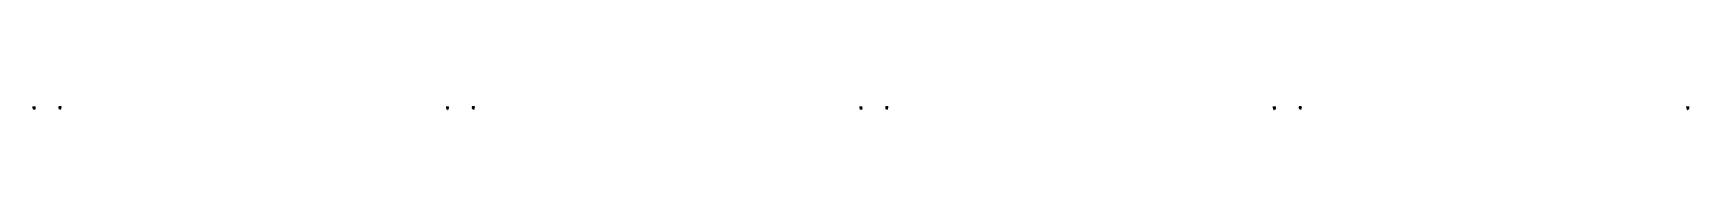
# Model space of a CAD drawing. Header units: millimetres. Extents: x 300333 to 474890, y -562303 to 3203267.
# Drawn here: x 311402 to 316208, y 3203259 to 3203267 of the extents above; entities that cross this region are included whole.
import ezdxf

# ---------------------------------------------------------------- set-up
doc = ezdxf.new("R2010")
doc.units = ezdxf.units.MM
doc.header["$LTSCALE"] = 1000
doc.header["$MEASUREMENT"] = 0
doc.layers.add('上半部分171221拼合$0$上半部分$0$NJ-AB_T6 Skin-Level Roof$0$Seal-EFC', color=8, linetype='Continuous')
pattern_1 = [(0, (0, 0), (3.2385, 1.524), [0.762, -0.635, 0.889, -0.381, 1.143, -0.508]), (0, (0.762, 0.0635), (3.2385, 1.524), [0.635, -2.413, 0.508, -0.762]), (0, (2.286, -0.0953), (3.2385, 1.524), [0.381, -3.937]), (90, (0, 0), (-1.0795, 1.524), [1.4605, -4.6355]), (90, (0.762, -3e-16), (-1.0795, 1.524), [1.42875, -4.66725]), (90, (1.397, -6e-16), (-1.0795, 1.524), [1.3335, -4.7625]), (90, (2.286, -0.0953), (-1.0795, 1.524), [1.4605, -4.6355]), (90, (2.667, -0.0953), (-1.0795, 1.524), [1.4605, -4.6355]), (90, (3.81, -2e-15), (-1.0795, 1.524), [1.397, -4.699])]

msp = doc.modelspace()

# ---------------------------------------------------------------- hatches: boundary and pattern name
at = {"layer": '上半部分171221拼合$0$上半部分$0$NJ-AB_T6 Skin-Level Roof$0$Seal-EFC'}
h = msp.add_hatch(dxfattribs=at)
h.set_pattern_fill('AR-RSHKE', color=8, scale=0.005, style=0)
h.set_pattern_definition(pattern_1)
edge = h.paths.add_edge_path()
edge.add_line((311402.8, 3203267), (311408.1, 3203267))
edge.add_line((311408.1, 3203267), (311402.8, 3203267))
edge.add_arc((311402.8, 3203266.6), 0.4, 90, 191.2487)
edge.add_line((311402.4, 3203266.5), (311403.9, 3203259.3))
edge.add_arc((311404.3, 3203259.4), 0.4, 191.2487, 270)
edge.add_line((311404.3, 3203259), (311404.8, 3203259))
edge.add_arc((311404.8, 3203259.4), 0.4, 270, 360)
edge.add_line((311405.2, 3203259.4), (311405.2, 3203260.9))
edge.add_arc((311405, 3203260.9), 0.2, 360, 450)
edge.add_line((311405, 3203261.1), (311404.6, 3203261.1))
edge.add_arc((311404.6, 3203261.3), 0.2, 180, 270, ccw=False)
edge.add_line((311404.4, 3203261.3), (311404.4, 3203261.9))
edge.add_arc((311404.6, 3203261.9), 0.2, 90, 180, ccw=False)
edge.add_line((311404.6, 3203262.1), (311405, 3203262.1))
edge.add_arc((311405, 3203262.3), 0.2, 270, 360)
edge.add_line((311405.2, 3203262.3), (311405.2, 3203262.9))
edge.add_arc((311405.4, 3203262.9), 0.2, 90, 180, ccw=False)
edge.add_line((311405.4, 3203263.1), (311406.8, 3203263.1))
edge.add_arc((311406.8, 3203262.9), 0.2, 0, 90, ccw=False)
edge.add_line((311407, 3203262.9), (311407, 3203262.3))
edge.add_arc((311407.2, 3203262.3), 0.2, 180, 270)
edge.add_line((311407.2, 3203262.1), (311407.5, 3203262.1))
edge.add_arc((311407.5, 3203261.9), 0.2, 0, 90, ccw=False)
edge.add_line((311407.7, 3203261.9), (311407.7, 3203261.3))
edge.add_arc((311407.5, 3203261.3), 0.2, 270, 360, ccw=False)
edge.add_line((311407.5, 3203261.1), (311407.2, 3203261.1))
edge.add_arc((311407.2, 3203260.9), 0.2, 90, 180)
edge.add_line((311407, 3203260.9), (311407, 3203260.8))
edge.add_arc((311407.4, 3203260.8), 0.4, 180, 270)
edge.add_line((311407.4, 3203260.4), (311408.1, 3203260.4))
edge.add_arc((311408.1, 3203260.8), 0.4, 270, 360)
edge.add_line((311408.5, 3203260.8), (311408.5, 3203266.6))
edge.add_arc((311408.1, 3203266.6), 0.4, 360, 450)
h = msp.add_hatch(dxfattribs=at)
h.set_pattern_fill('AR-RSHKE', color=8, scale=0.005, angle=180, style=0)
h.set_pattern_definition([(180, (311442.7511, 3203290.9866), (-3.2385, -1.524), [0.762, -0.635, 0.889, -0.381, 1.143, -0.508]), (180, (311441.9891, 3203290.9231), (-3.2385, -1.524), [0.635, -2.413, 0.508, -0.762]), (180, (311440.4651, 3203291.0819), (-3.2385, -1.524), [0.381, -3.937]), (270, (311442.7511, 3203290.9866), (1.0795, -1.524), [1.4605, -4.6355]), (270, (311441.9891, 3203290.9866), (1.0795, -1.524), [1.42875, -4.66725]), (270, (311441.3541, 3203290.9866), (1.0795, -1.524), [1.3335, -4.7625]), (270, (311440.4651, 3203291.0819), (1.0795, -1.524), [1.4605, -4.6355]), (270, (311440.0841, 3203291.0819), (1.0795, -1.524), [1.4605, -4.6355]), (270, (311438.9411, 3203290.9866), (1.0795, -1.524), [1.397, -4.699])])
edge = h.paths.add_edge_path()
edge.add_line((311482.7, 3203267), (311477.5, 3203267))
edge.add_line((311477.5, 3203267), (311482.7, 3203267))
edge.add_arc((311482.7, 3203266.6), 0.4, 348.7513, 450, ccw=False)
edge.add_line((311483.1, 3203266.5), (311481.6, 3203259.3))
edge.add_arc((311481.2, 3203259.4), 0.4, 270, 348.7513, ccw=False)
edge.add_line((311481.2, 3203259), (311480.8, 3203259))
edge.add_arc((311480.8, 3203259.4), 0.4, 180, 270, ccw=False)
edge.add_line((311480.4, 3203259.4), (311480.4, 3203260.9))
edge.add_arc((311480.6, 3203260.9), 0.2, 90, 180, ccw=False)
edge.add_line((311480.6, 3203261.1), (311480.9, 3203261.1))
edge.add_arc((311480.9, 3203261.3), 0.2, 270, 360)
edge.add_line((311481.1, 3203261.3), (311481.1, 3203261.9))
edge.add_arc((311480.9, 3203261.9), 0.2, 360, 450)
edge.add_line((311480.9, 3203262.1), (311480.6, 3203262.1))
edge.add_arc((311480.6, 3203262.3), 0.2, 180, 270, ccw=False)
edge.add_line((311480.4, 3203262.3), (311480.4, 3203262.9))
edge.add_arc((311480.2, 3203262.9), 0.2, 360, 450)
edge.add_line((311480.2, 3203263.1), (311478.8, 3203263.1))
edge.add_arc((311478.8, 3203262.9), 0.2, 450, 540)
edge.add_line((311478.6, 3203262.9), (311478.6, 3203262.3))
edge.add_arc((311478.4, 3203262.3), 0.2, 270, 360, ccw=False)
edge.add_line((311478.4, 3203262.1), (311478, 3203262.1))
edge.add_arc((311478, 3203261.9), 0.2, 450, 540)
edge.add_line((311477.8, 3203261.9), (311477.8, 3203261.3))
edge.add_arc((311478, 3203261.3), 0.2, 180, 270)
edge.add_line((311478, 3203261.1), (311478.4, 3203261.1))
edge.add_arc((311478.4, 3203260.9), 0.2, 360, 450, ccw=False)
edge.add_line((311478.6, 3203260.9), (311478.6, 3203260.8))
edge.add_arc((311478.2, 3203260.8), 0.4, 270, 360, ccw=False)
edge.add_line((311478.2, 3203260.4), (311477.5, 3203260.4))
edge.add_arc((311477.5, 3203260.8), 0.4, 180, 270, ccw=False)
edge.add_line((311477.1, 3203260.8), (311477.1, 3203266.6))
edge.add_arc((311477.5, 3203266.6), 0.4, 90, 180, ccw=False)
h = msp.add_hatch(dxfattribs=at)
h.set_pattern_fill('AR-RSHKE', color=8, scale=0.005, style=0)
h.set_pattern_definition(pattern_1)
edge = h.paths.add_edge_path()
edge.add_line((312602.8, 3203267), (312608.1, 3203267))
edge.add_line((312608.1, 3203267), (312602.8, 3203267))
edge.add_arc((312602.8, 3203266.6), 0.4, 90, 191.2487)
edge.add_line((312602.4, 3203266.5), (312603.9, 3203259.3))
edge.add_arc((312604.3, 3203259.4), 0.4, 191.2487, 270)
edge.add_line((312604.3, 3203259), (312604.8, 3203259))
edge.add_arc((312604.8, 3203259.4), 0.4, 270, 360)
edge.add_line((312605.2, 3203259.4), (312605.2, 3203260.9))
edge.add_arc((312605, 3203260.9), 0.2, 360, 450)
edge.add_line((312605, 3203261.1), (312604.6, 3203261.1))
edge.add_arc((312604.6, 3203261.3), 0.2, 180, 270, ccw=False)
edge.add_line((312604.4, 3203261.3), (312604.4, 3203261.9))
edge.add_arc((312604.6, 3203261.9), 0.2, 90, 180, ccw=False)
edge.add_line((312604.6, 3203262.1), (312605, 3203262.1))
edge.add_arc((312605, 3203262.3), 0.2, 270, 360)
edge.add_line((312605.2, 3203262.3), (312605.2, 3203262.9))
edge.add_arc((312605.4, 3203262.9), 0.2, 90, 180, ccw=False)
edge.add_line((312605.4, 3203263.1), (312606.8, 3203263.1))
edge.add_arc((312606.8, 3203262.9), 0.2, 0, 90, ccw=False)
edge.add_line((312607, 3203262.9), (312607, 3203262.3))
edge.add_arc((312607.2, 3203262.3), 0.2, 180, 270)
edge.add_line((312607.2, 3203262.1), (312607.5, 3203262.1))
edge.add_arc((312607.5, 3203261.9), 0.2, 0, 90, ccw=False)
edge.add_line((312607.7, 3203261.9), (312607.7, 3203261.3))
edge.add_arc((312607.5, 3203261.3), 0.2, 270, 360, ccw=False)
edge.add_line((312607.5, 3203261.1), (312607.2, 3203261.1))
edge.add_arc((312607.2, 3203260.9), 0.2, 90, 180)
edge.add_line((312607, 3203260.9), (312607, 3203260.8))
edge.add_arc((312607.4, 3203260.8), 0.4, 180, 270)
edge.add_line((312607.4, 3203260.4), (312608.1, 3203260.4))
edge.add_arc((312608.1, 3203260.8), 0.4, 270, 360)
edge.add_line((312608.5, 3203260.8), (312608.5, 3203266.6))
edge.add_arc((312608.1, 3203266.6), 0.4, 360, 450)
h = msp.add_hatch(dxfattribs=at)
h.set_pattern_fill('AR-RSHKE', color=8, scale=0.005, angle=180, style=0)
h.set_pattern_definition([(180, (312642.7511, 3203290.9866), (-3.2385, -1.524), [0.762, -0.635, 0.889, -0.381, 1.143, -0.508]), (180, (312641.9891, 3203290.9231), (-3.2385, -1.524), [0.635, -2.413, 0.508, -0.762]), (180, (312640.4651, 3203291.0819), (-3.2385, -1.524), [0.381, -3.937]), (270, (312642.7511, 3203290.9866), (1.0795, -1.524), [1.4605, -4.6355]), (270, (312641.9891, 3203290.9866), (1.0795, -1.524), [1.42875, -4.66725]), (270, (312641.3541, 3203290.9866), (1.0795, -1.524), [1.3335, -4.7625]), (270, (312640.4651, 3203291.0819), (1.0795, -1.524), [1.4605, -4.6355]), (270, (312640.0841, 3203291.0819), (1.0795, -1.524), [1.4605, -4.6355]), (270, (312638.9411, 3203290.9866), (1.0795, -1.524), [1.397, -4.699])])
edge = h.paths.add_edge_path()
edge.add_line((312682.7, 3203267), (312677.5, 3203267))
edge.add_line((312677.5, 3203267), (312682.7, 3203267))
edge.add_arc((312682.7, 3203266.6), 0.4, 348.7513, 450, ccw=False)
edge.add_line((312683.1, 3203266.5), (312681.6, 3203259.3))
edge.add_arc((312681.2, 3203259.4), 0.4, 270, 348.7513, ccw=False)
edge.add_line((312681.2, 3203259), (312680.8, 3203259))
edge.add_arc((312680.8, 3203259.4), 0.4, 180, 270, ccw=False)
edge.add_line((312680.4, 3203259.4), (312680.4, 3203260.9))
edge.add_arc((312680.6, 3203260.9), 0.2, 90, 180, ccw=False)
edge.add_line((312680.6, 3203261.1), (312680.9, 3203261.1))
edge.add_arc((312680.9, 3203261.3), 0.2, 270, 360)
edge.add_line((312681.1, 3203261.3), (312681.1, 3203261.9))
edge.add_arc((312680.9, 3203261.9), 0.2, 360, 450)
edge.add_line((312680.9, 3203262.1), (312680.6, 3203262.1))
edge.add_arc((312680.6, 3203262.3), 0.2, 180, 270, ccw=False)
edge.add_line((312680.4, 3203262.3), (312680.4, 3203262.9))
edge.add_arc((312680.2, 3203262.9), 0.2, 360, 450)
edge.add_line((312680.2, 3203263.1), (312678.8, 3203263.1))
edge.add_arc((312678.8, 3203262.9), 0.2, 450, 540)
edge.add_line((312678.6, 3203262.9), (312678.6, 3203262.3))
edge.add_arc((312678.4, 3203262.3), 0.2, 270, 360, ccw=False)
edge.add_line((312678.4, 3203262.1), (312678, 3203262.1))
edge.add_arc((312678, 3203261.9), 0.2, 450, 540)
edge.add_line((312677.8, 3203261.9), (312677.8, 3203261.3))
edge.add_arc((312678, 3203261.3), 0.2, 180, 270)
edge.add_line((312678, 3203261.1), (312678.4, 3203261.1))
edge.add_arc((312678.4, 3203260.9), 0.2, 360, 450, ccw=False)
edge.add_line((312678.6, 3203260.9), (312678.6, 3203260.8))
edge.add_arc((312678.2, 3203260.8), 0.4, 270, 360, ccw=False)
edge.add_line((312678.2, 3203260.4), (312677.5, 3203260.4))
edge.add_arc((312677.5, 3203260.8), 0.4, 180, 270, ccw=False)
edge.add_line((312677.1, 3203260.8), (312677.1, 3203266.6))
edge.add_arc((312677.5, 3203266.6), 0.4, 90, 180, ccw=False)
h = msp.add_hatch(dxfattribs=at)
h.set_pattern_fill('AR-RSHKE', color=8, scale=0.005, style=0)
h.set_pattern_definition(pattern_1)
edge = h.paths.add_edge_path()
edge.add_line((313802.8, 3203267), (313808.1, 3203267))
edge.add_line((313808.1, 3203267), (313802.8, 3203267))
edge.add_arc((313802.8, 3203266.6), 0.4, 90, 191.2487)
edge.add_line((313802.4, 3203266.5), (313803.9, 3203259.3))
edge.add_arc((313804.3, 3203259.4), 0.4, 191.2487, 270)
edge.add_line((313804.3, 3203259), (313804.8, 3203259))
edge.add_arc((313804.8, 3203259.4), 0.4, 270, 360)
edge.add_line((313805.2, 3203259.4), (313805.2, 3203260.9))
edge.add_arc((313805, 3203260.9), 0.2, 360, 450)
edge.add_line((313805, 3203261.1), (313804.6, 3203261.1))
edge.add_arc((313804.6, 3203261.3), 0.2, 180, 270, ccw=False)
edge.add_line((313804.4, 3203261.3), (313804.4, 3203261.9))
edge.add_arc((313804.6, 3203261.9), 0.2, 90, 180, ccw=False)
edge.add_line((313804.6, 3203262.1), (313805, 3203262.1))
edge.add_arc((313805, 3203262.3), 0.2, 270, 360)
edge.add_line((313805.2, 3203262.3), (313805.2, 3203262.9))
edge.add_arc((313805.4, 3203262.9), 0.2, 90, 180, ccw=False)
edge.add_line((313805.4, 3203263.1), (313806.8, 3203263.1))
edge.add_arc((313806.8, 3203262.9), 0.2, 0, 90, ccw=False)
edge.add_line((313807, 3203262.9), (313807, 3203262.3))
edge.add_arc((313807.2, 3203262.3), 0.2, 180, 270)
edge.add_line((313807.2, 3203262.1), (313807.5, 3203262.1))
edge.add_arc((313807.5, 3203261.9), 0.2, 0, 90, ccw=False)
edge.add_line((313807.7, 3203261.9), (313807.7, 3203261.3))
edge.add_arc((313807.5, 3203261.3), 0.2, 270, 360, ccw=False)
edge.add_line((313807.5, 3203261.1), (313807.2, 3203261.1))
edge.add_arc((313807.2, 3203260.9), 0.2, 90, 180)
edge.add_line((313807, 3203260.9), (313807, 3203260.8))
edge.add_arc((313807.4, 3203260.8), 0.4, 180, 270)
edge.add_line((313807.4, 3203260.4), (313808.1, 3203260.4))
edge.add_arc((313808.1, 3203260.8), 0.4, 270, 360)
edge.add_line((313808.5, 3203260.8), (313808.5, 3203266.6))
edge.add_arc((313808.1, 3203266.6), 0.4, 360, 450)
h = msp.add_hatch(dxfattribs=at)
h.set_pattern_fill('AR-RSHKE', color=8, scale=0.005, angle=180, style=0)
h.set_pattern_definition([(180, (313842.7511, 3203290.9879), (-3.2385, -1.524), [0.762, -0.635, 0.889, -0.381, 1.143, -0.508]), (180, (313841.9891, 3203290.9244), (-3.2385, -1.524), [0.635, -2.413, 0.508, -0.762]), (180, (313840.4651, 3203291.0831), (-3.2385, -1.524), [0.381, -3.937]), (270, (313842.7511, 3203290.9879), (1.0795, -1.524), [1.4605, -4.6355]), (270, (313841.9891, 3203290.9879), (1.0795, -1.524), [1.42875, -4.66725]), (270, (313841.3541, 3203290.9879), (1.0795, -1.524), [1.3335, -4.7625]), (270, (313840.4651, 3203291.0831), (1.0795, -1.524), [1.4605, -4.6355]), (270, (313840.0841, 3203291.0831), (1.0795, -1.524), [1.4605, -4.6355]), (270, (313838.9411, 3203290.9879), (1.0795, -1.524), [1.397, -4.699])])
edge = h.paths.add_edge_path()
edge.add_line((313882.7, 3203267), (313877.5, 3203267))
edge.add_line((313877.5, 3203267), (313882.7, 3203267))
edge.add_arc((313882.7, 3203266.6), 0.4, 348.7513, 450, ccw=False)
edge.add_line((313883.1, 3203266.5), (313881.6, 3203259.3))
edge.add_arc((313881.2, 3203259.4), 0.4, 270, 348.7513, ccw=False)
edge.add_line((313881.2, 3203259), (313880.8, 3203259))
edge.add_arc((313880.8, 3203259.4), 0.4, 180, 270, ccw=False)
edge.add_line((313880.4, 3203259.4), (313880.4, 3203260.9))
edge.add_arc((313880.6, 3203260.9), 0.2, 90, 180, ccw=False)
edge.add_line((313880.6, 3203261.1), (313880.9, 3203261.1))
edge.add_arc((313880.9, 3203261.3), 0.2, 270, 360)
edge.add_line((313881.1, 3203261.3), (313881.1, 3203261.9))
edge.add_arc((313880.9, 3203261.9), 0.2, 360, 450)
edge.add_line((313880.9, 3203262.1), (313880.6, 3203262.1))
edge.add_arc((313880.6, 3203262.3), 0.2, 180, 270, ccw=False)
edge.add_line((313880.4, 3203262.3), (313880.4, 3203262.9))
edge.add_arc((313880.2, 3203262.9), 0.2, 360, 450)
edge.add_line((313880.2, 3203263.1), (313878.8, 3203263.1))
edge.add_arc((313878.8, 3203262.9), 0.2, 450, 540)
edge.add_line((313878.6, 3203262.9), (313878.6, 3203262.3))
edge.add_arc((313878.4, 3203262.3), 0.2, 270, 360, ccw=False)
edge.add_line((313878.4, 3203262.1), (313878, 3203262.1))
edge.add_arc((313878, 3203261.9), 0.2, 450, 540)
edge.add_line((313877.8, 3203261.9), (313877.8, 3203261.3))
edge.add_arc((313878, 3203261.3), 0.2, 180, 270)
edge.add_line((313878, 3203261.1), (313878.4, 3203261.1))
edge.add_arc((313878.4, 3203260.9), 0.2, 360, 450, ccw=False)
edge.add_line((313878.6, 3203260.9), (313878.6, 3203260.8))
edge.add_arc((313878.2, 3203260.8), 0.4, 270, 360, ccw=False)
edge.add_line((313878.2, 3203260.4), (313877.5, 3203260.4))
edge.add_arc((313877.5, 3203260.8), 0.4, 180, 270, ccw=False)
edge.add_line((313877.1, 3203260.8), (313877.1, 3203266.6))
edge.add_arc((313877.5, 3203266.6), 0.4, 90, 180, ccw=False)
h = msp.add_hatch(dxfattribs=at)
h.set_pattern_fill('AR-RSHKE', color=8, scale=0.005, style=0)
h.set_pattern_definition(pattern_1)
edge = h.paths.add_edge_path()
edge.add_line((315002.8, 3203267), (315008.1, 3203267))
edge.add_line((315008.1, 3203267), (315002.8, 3203267))
edge.add_arc((315002.8, 3203266.6), 0.4, 90, 191.2487)
edge.add_line((315002.4, 3203266.5), (315003.9, 3203259.3))
edge.add_arc((315004.3, 3203259.4), 0.4, 191.2487, 270)
edge.add_line((315004.3, 3203259), (315004.8, 3203259))
edge.add_arc((315004.8, 3203259.4), 0.4, 270, 360)
edge.add_line((315005.2, 3203259.4), (315005.2, 3203260.9))
edge.add_arc((315005, 3203260.9), 0.2, 360, 450)
edge.add_line((315005, 3203261.1), (315004.6, 3203261.1))
edge.add_arc((315004.6, 3203261.3), 0.2, 180, 270, ccw=False)
edge.add_line((315004.4, 3203261.3), (315004.4, 3203261.9))
edge.add_arc((315004.6, 3203261.9), 0.2, 90, 180, ccw=False)
edge.add_line((315004.6, 3203262.1), (315005, 3203262.1))
edge.add_arc((315005, 3203262.3), 0.2, 270, 360)
edge.add_line((315005.2, 3203262.3), (315005.2, 3203262.9))
edge.add_arc((315005.4, 3203262.9), 0.2, 90, 180, ccw=False)
edge.add_line((315005.4, 3203263.1), (315006.8, 3203263.1))
edge.add_arc((315006.8, 3203262.9), 0.2, 0, 90, ccw=False)
edge.add_line((315007, 3203262.9), (315007, 3203262.3))
edge.add_arc((315007.2, 3203262.3), 0.2, 180, 270)
edge.add_line((315007.2, 3203262.1), (315007.5, 3203262.1))
edge.add_arc((315007.5, 3203261.9), 0.2, 0, 90, ccw=False)
edge.add_line((315007.7, 3203261.9), (315007.7, 3203261.3))
edge.add_arc((315007.5, 3203261.3), 0.2, 270, 360, ccw=False)
edge.add_line((315007.5, 3203261.1), (315007.2, 3203261.1))
edge.add_arc((315007.2, 3203260.9), 0.2, 90, 180)
edge.add_line((315007, 3203260.9), (315007, 3203260.8))
edge.add_arc((315007.4, 3203260.8), 0.4, 180, 270)
edge.add_line((315007.4, 3203260.4), (315008.1, 3203260.4))
edge.add_arc((315008.1, 3203260.8), 0.4, 270, 360)
edge.add_line((315008.5, 3203260.8), (315008.5, 3203266.6))
edge.add_arc((315008.1, 3203266.6), 0.4, 360, 450)
h = msp.add_hatch(dxfattribs=at)
h.set_pattern_fill('AR-RSHKE', color=8, scale=0.005, angle=180, style=0)
h.set_pattern_definition([(180, (315042.7512, 3203290.9853), (-3.2385, -1.524), [0.762, -0.635, 0.889, -0.381, 1.143, -0.508]), (180, (315041.9892, 3203290.9218), (-3.2385, -1.524), [0.635, -2.413, 0.508, -0.762]), (180, (315040.4652, 3203291.0805), (-3.2385, -1.524), [0.381, -3.937]), (270, (315042.7512, 3203290.9853), (1.0795, -1.524), [1.4605, -4.6355]), (270, (315041.9892, 3203290.9853), (1.0795, -1.524), [1.42875, -4.66725]), (270, (315041.3542, 3203290.9853), (1.0795, -1.524), [1.3335, -4.7625]), (270, (315040.4652, 3203291.0805), (1.0795, -1.524), [1.4605, -4.6355]), (270, (315040.0842, 3203291.0805), (1.0795, -1.524), [1.4605, -4.6355]), (270, (315038.9412, 3203290.9853), (1.0795, -1.524), [1.397, -4.699])])
edge = h.paths.add_edge_path()
edge.add_line((315082.7, 3203267), (315077.5, 3203267))
edge.add_line((315077.5, 3203267), (315082.7, 3203267))
edge.add_arc((315082.7, 3203266.6), 0.4, 348.7513, 450, ccw=False)
edge.add_line((315083.1, 3203266.5), (315081.6, 3203259.3))
edge.add_arc((315081.2, 3203259.4), 0.4, 270, 348.7513, ccw=False)
edge.add_line((315081.2, 3203259), (315080.8, 3203259))
edge.add_arc((315080.8, 3203259.4), 0.4, 180, 270, ccw=False)
edge.add_line((315080.4, 3203259.4), (315080.4, 3203260.9))
edge.add_arc((315080.6, 3203260.9), 0.2, 90, 180, ccw=False)
edge.add_line((315080.6, 3203261.1), (315080.9, 3203261.1))
edge.add_arc((315080.9, 3203261.3), 0.2, 270, 360)
edge.add_line((315081.1, 3203261.3), (315081.1, 3203261.9))
edge.add_arc((315080.9, 3203261.9), 0.2, 360, 450)
edge.add_line((315080.9, 3203262.1), (315080.6, 3203262.1))
edge.add_arc((315080.6, 3203262.3), 0.2, 180, 270, ccw=False)
edge.add_line((315080.4, 3203262.3), (315080.4, 3203262.9))
edge.add_arc((315080.2, 3203262.9), 0.2, 360, 450)
edge.add_line((315080.2, 3203263.1), (315078.8, 3203263.1))
edge.add_arc((315078.8, 3203262.9), 0.2, 450, 540)
edge.add_line((315078.6, 3203262.9), (315078.6, 3203262.3))
edge.add_arc((315078.4, 3203262.3), 0.2, 270, 360, ccw=False)
edge.add_line((315078.4, 3203262.1), (315078, 3203262.1))
edge.add_arc((315078, 3203261.9), 0.2, 450, 540)
edge.add_line((315077.8, 3203261.9), (315077.8, 3203261.3))
edge.add_arc((315078, 3203261.3), 0.2, 180, 270)
edge.add_line((315078, 3203261.1), (315078.4, 3203261.1))
edge.add_arc((315078.4, 3203260.9), 0.2, 360, 450, ccw=False)
edge.add_line((315078.6, 3203260.9), (315078.6, 3203260.8))
edge.add_arc((315078.2, 3203260.8), 0.4, 270, 360, ccw=False)
edge.add_line((315078.2, 3203260.4), (315077.5, 3203260.4))
edge.add_arc((315077.5, 3203260.8), 0.4, 180, 270, ccw=False)
edge.add_line((315077.1, 3203260.8), (315077.1, 3203266.6))
edge.add_arc((315077.5, 3203266.6), 0.4, 90, 180, ccw=False)
h = msp.add_hatch(dxfattribs=at)
h.set_pattern_fill('AR-RSHKE', color=8, scale=0.005, style=0)
h.set_pattern_definition(pattern_1)
edge = h.paths.add_edge_path()
edge.add_line((316202.8, 3203267), (316208.1, 3203267))
edge.add_line((316208.1, 3203267), (316202.8, 3203267))
edge.add_arc((316202.8, 3203266.6), 0.4, 90, 191.2487)
edge.add_line((316202.4, 3203266.5), (316203.9, 3203259.3))
edge.add_arc((316204.3, 3203259.4), 0.4, 191.2487, 270)
edge.add_line((316204.3, 3203259), (316204.8, 3203259))
edge.add_arc((316204.8, 3203259.4), 0.4, 270, 360)
edge.add_line((316205.2, 3203259.4), (316205.2, 3203260.9))
edge.add_arc((316205, 3203260.9), 0.2, 360, 450)
edge.add_line((316205, 3203261.1), (316204.6, 3203261.1))
edge.add_arc((316204.6, 3203261.3), 0.2, 180, 270, ccw=False)
edge.add_line((316204.4, 3203261.3), (316204.4, 3203261.9))
edge.add_arc((316204.6, 3203261.9), 0.2, 90, 180, ccw=False)
edge.add_line((316204.6, 3203262.1), (316205, 3203262.1))
edge.add_arc((316205, 3203262.3), 0.2, 270, 360)
edge.add_line((316205.2, 3203262.3), (316205.2, 3203262.9))
edge.add_arc((316205.4, 3203262.9), 0.2, 90, 180, ccw=False)
edge.add_line((316205.4, 3203263.1), (316206.8, 3203263.1))
edge.add_arc((316206.8, 3203262.9), 0.2, 0, 90, ccw=False)
edge.add_line((316207, 3203262.9), (316207, 3203262.3))
edge.add_arc((316207.2, 3203262.3), 0.2, 180, 270)
edge.add_line((316207.2, 3203262.1), (316207.5, 3203262.1))
edge.add_arc((316207.5, 3203261.9), 0.2, 0, 90, ccw=False)
edge.add_line((316207.7, 3203261.9), (316207.7, 3203261.3))
edge.add_arc((316207.5, 3203261.3), 0.2, 270, 360, ccw=False)
edge.add_line((316207.5, 3203261.1), (316207.2, 3203261.1))
edge.add_arc((316207.2, 3203260.9), 0.2, 90, 180)
edge.add_line((316207, 3203260.9), (316207, 3203260.8))
edge.add_arc((316207.4, 3203260.8), 0.4, 180, 270)
edge.add_line((316207.4, 3203260.4), (316208.1, 3203260.4))
edge.add_arc((316208.1, 3203260.8), 0.4, 270, 360)
edge.add_line((316208.5, 3203260.8), (316208.5, 3203266.6))
edge.add_arc((316208.1, 3203266.6), 0.4, 360, 450)

doc.saveas('drawing.dxf')
